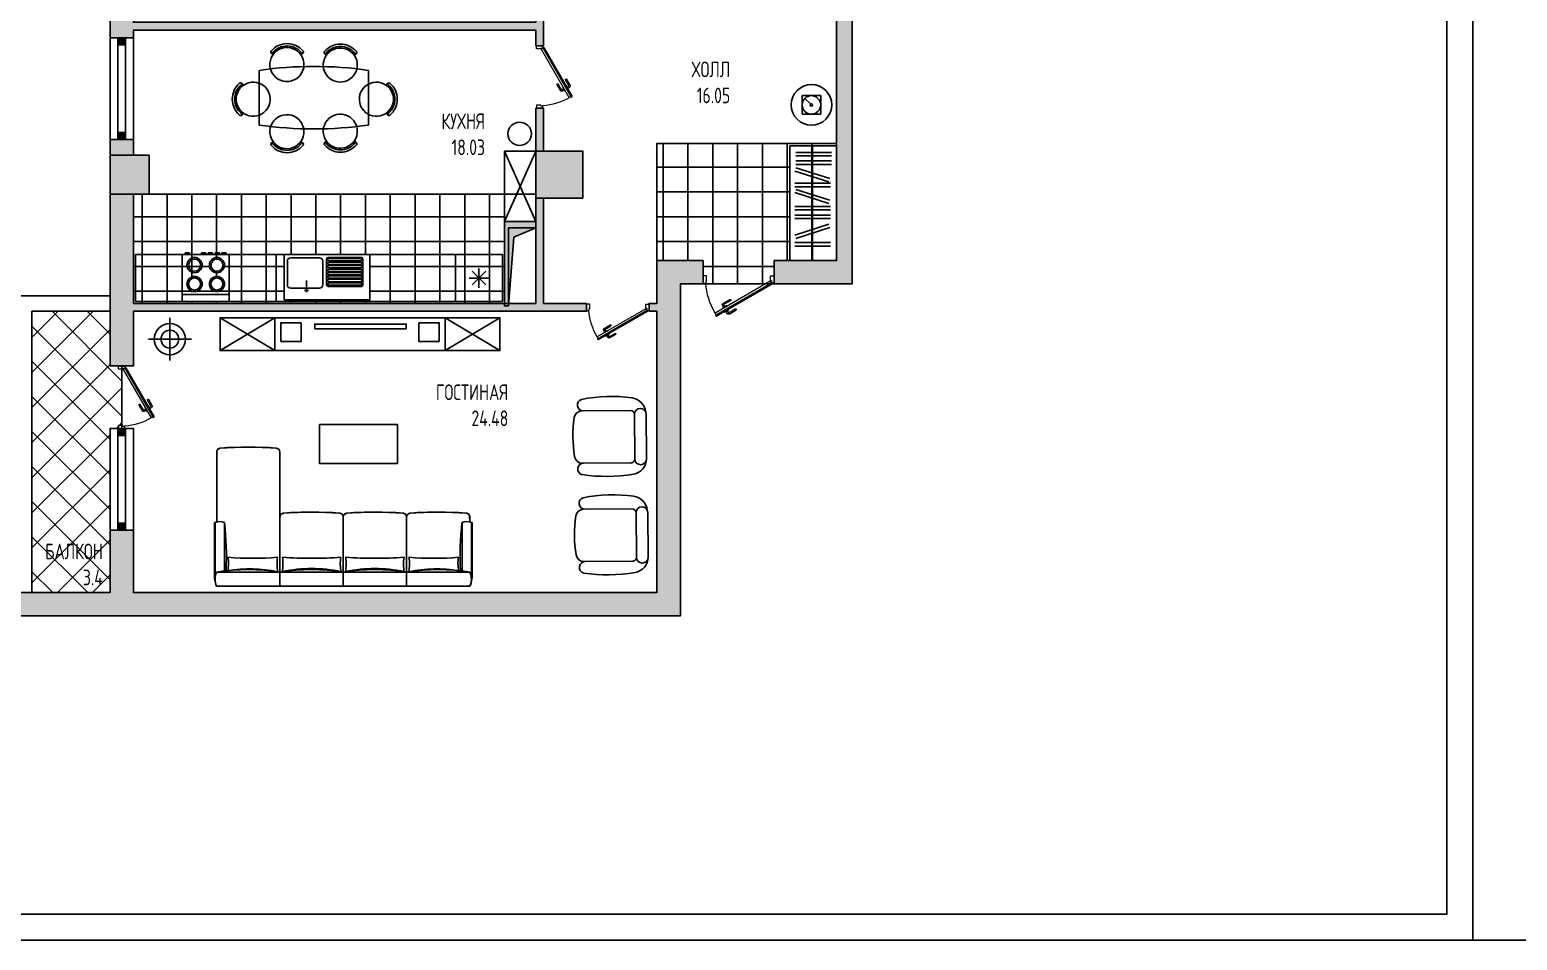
# Model space of a CAD drawing. Header units: millimetres. Extents: x -7516 to 14738, y -3327 to 3625.
# Drawn here: x 3322.4 to 3608, y 2436.8 to 2611.6 of the extents above; entities that cross this region are included whole.
import ezdxf

# ---------------------------------------------------------------- set-up
doc = ezdxf.new("R2010")
doc.units = ezdxf.units.MM
doc.header["$LTSCALE"] = 1.5
for name, color, linetype in [('КАНАЛЫ', 253, 'Continuous'), ('МЕБЕЛЬ ОСНОВ', 7, 'Continuous'), ('Основные тонкие', 7, 'Continuous')]:
    doc.layers.add(name, color=color, linetype=linetype)
doc.layers.add('новый план', color=6, linetype='Continuous', lineweight=30)
doc.styles.add('style1', font='txt.shx', dxfattribs={"width": 0.7, "height": 2.5})
pattern_1 = [(90, (-3347.329, -1834.3793), (-4.7625, 0), []), (180, (-3347.329, -1834.3793), (-3e-16, -4.7625), [])]

# ---------------------------------------------------------------- blocks, each defined once
blk = doc.blocks.new('пеп')
for p, q in [((4859.81, 2898.42), (4857.65, 2904.25)), ((4853.53, 2896.09), (4851.37, 2901.92)), ((4854.17, 2895.79), (4859.52, 2897.77)), ((4854.71, 2894.39), (4860.04, 2896.37))]:
    blk.add_line(p, q)
for centre, radius, start, end in [((4859.73, 2888.99), 16.21, 101.4558, 119.1825), ((4856.72, 2903.9), 1, 20.3191, 101.7956), ((4858.41, 2904.35), 0.75, 37.1446, 200.3191), ((4842.05, 2894.59), 19.8, 12.2115, 31.0493), ((4850.72, 2901.51), 0.75, 20.3191, 183.4937), ((4852.31, 2902.27), 1, 118.8427, 200.3191), ((4870.97, 2905.77), 21.43, 191.6131, 209.2808), ((4859.34, 2898.24), 0.5, 290.3191, 20.3191), ((4859.45, 2898.35), 2, 295.549, 12.5765), ((4854, 2896.26), 0.5, 200.3191, 290.3191), ((4859.78, 2897.07), 0.75, 290.3191, 110.3191), ((4854.02, 2896.27), 2, 209.2808, 290.3191), ((4854.43, 2895.09), 0.75, 110.3191, 290.3191)]:
    blk.add_arc(centre, radius, start, end)
blk = doc.blocks.new('СЖ09 R310')
for p, q in [((0, -424), (0, 424)), ((-424, 0), (424, 0))]:
    blk.add_line(p, q)
for radius in [309, 176]:
    blk.add_circle((0, 0), radius)
blk = doc.blocks.new('дверь800')
at = {"color": 7, "lineweight": 5}
for p, q in [((6137.271, 2944.105), (6137.271, 2943.605)), ((6137.471, 2944.055), (6137.271, 2944.055)), ((6137.271, 2944.055), (6137.271, 2943.654)), ((6137.271, 2943.654), (6137.42, 2943.654)), ((6137.379, 2943.594), (6137.413, 2943.654)), ((6137.379, 2943.594), (6140.532, 2941.774)), ((6137.413, 2943.654), (6140.566, 2941.833)), ((6137.42, 2943.781), (6137.42, 2943.654)), ((6137.421, 2943.781), (6137.471, 2943.781)), ((6137.421, 2943.649), (6137.487, 2943.763)), ((6137.471, 2943.781), (6137.471, 2944.055)), ((6137.487, 2943.763), (6140.597, 2941.968)), ((6141.071, 2943.781), (6141.071, 2944.055)), ((6141.071, 2944.055), (6141.271, 2944.055)), ((6141.121, 2943.781), (6141.071, 2943.781)), ((6141.122, 2943.781), (6141.122, 2943.654)), ((6141.271, 2943.654), (6141.122, 2943.654)), ((6141.271, 2944.105), (6141.271, 2943.605)), ((6141.271, 2944.055), (6141.271, 2943.654)), ((6140.111, 2942.447), (6139.731, 2942.666)), ((6140.155, 2942.513), (6139.77, 2942.735)), ((6139.805, 2941.906), (6139.42, 2942.128)), ((6139.84, 2941.977), (6139.459, 2942.196)), ((6139.802, 2942.168), (6139.814, 2942.188)), ((6140.055, 2942.021), (6139.802, 2942.168)), ((6139.911, 2942.101), (6139.84, 2941.977)), ((6139.98, 2942.061), (6139.906, 2941.933)), ((6139.915, 2942.363), (6139.928, 2942.387)), ((6139.928, 2942.387), (6140.182, 2942.24)), ((6140.039, 2942.323), (6140.111, 2942.447)), ((6140.067, 2942.042), (6140.055, 2942.021)), ((6140.108, 2942.283), (6140.182, 2942.411)), ((6140.108, 2942.283), (6140.142, 2942.342)), ((6140.182, 2942.24), (6140.168, 2942.216)), ((6140.531, 2941.853), (6140.597, 2941.968)), ((6140.566, 2941.833), (6140.532, 2941.774))]:
    blk.add_line(p, q, dxfattribs=at)
blk.add_circle((6137.442, 2943.729), 0.0212, dxfattribs=at)
blk.add_arc((6137.083, 2943.986), 4.053, 330.12865, 355.29627, dxfattribs=at)
for centre, major_axis, start_param, end_param in [((6139.75, 2942.7), (-0.0102, 0.0381), 5.497787, 8.63938), ((6139.44, 2942.162), (-0.0102, 0.0381), 5.497787, 8.63938), ((6139.842, 2941.97), (-0.0192, 0.0715), 2.356194, 3.926991), ((6140.118, 2942.448), (-0.0715, -0.0192), 2.356194, 3.926991)]:
    blk.add_ellipse(centre, major_axis=major_axis, ratio=1, start_param=start_param, end_param=end_param, dxfattribs=at)
blk = doc.blocks.new('ШГН67Е')
for p, q in [((4804.3, 2934.62), (4851.27, 2934.62)), ((4804.3, 2934.62), (4804.3, 2928.62)), ((4810.3, 2934.62), (4810.3, 2928.62)), ((4810.3, 2929.5), (4810.3, 2934.62)), ((4810.65, 2934.62), (4810.65, 2934.84)), ((4811.22, 2934.84), (4810.65, 2934.84)), ((4811.22, 2934.62), (4811.22, 2934.84)), ((4813.32, 2934.84), (4812.75, 2934.84)), ((4812.75, 2934.62), (4812.75, 2934.84)), ((4813.32, 2934.62), (4813.32, 2934.84)), ((4813.62, 2934.62), (4813.62, 2934.84)), ((4814.18, 2934.84), (4813.62, 2934.84)), ((4814.18, 2934.84), (4813.62, 2934.84)), ((4813.62, 2934.62), (4813.62, 2934.84)), ((4814.18, 2934.62), (4814.18, 2934.84)), ((4814.18, 2934.62), (4814.18, 2934.84)), ((4815.05, 2934.84), (4814.49, 2934.84)), ((4814.49, 2934.62), (4814.49, 2934.84)), ((4815.05, 2934.62), (4815.05, 2934.84)), ((4815.36, 2934.62), (4815.36, 2934.84)), ((4815.92, 2934.84), (4815.36, 2934.84)), ((4815.92, 2934.62), (4815.92, 2934.84)), ((4816.3, 2934.62), (4816.3, 2928.62)), ((4816.3, 2929.5), (4816.3, 2934.62)), ((4822.3, 2934.62), (4822.3, 2928.62)), ((4823.32, 2934.62), (4823.32, 2928.82)), ((4823.32, 2934.62), (4834.3, 2934.62)), ((4824.17, 2934.22), (4827.84, 2934.22)), ((4828.77, 2930.76), (4828.77, 2934.06)), ((4828.97, 2934.26), (4833.22, 2934.26)), ((4831.09, 2934.11), (4829.09, 2934.11)), ((4831.09, 2934.11), (4833.1, 2934.11)), ((4833.42, 2930.76), (4833.42, 2934.06)), ((4834.3, 2934.62), (4834.3, 2928.62)), ((4834.3, 2934.62), (4834.3, 2928.82)), ((4845.27, 2934.62), (4845.27, 2928.62)), ((4851.27, 2934.62), (4851.27, 2928.62)), ((4823.74, 2930.77), (4823.74, 2933.79)), ((4828.27, 2933.79), (4828.27, 2930.77)), ((4831.09, 2933.81), (4829.09, 2933.81)), ((4831.09, 2933.67), (4829.09, 2933.67)), ((4831.09, 2933.37), (4829.09, 2933.37)), ((4831.09, 2933.23), (4829.09, 2933.23)), ((4831.09, 2932.93), (4829.09, 2932.93)), ((4831.09, 2932.78), (4829.09, 2932.78)), ((4831.09, 2932.48), (4829.09, 2932.48)), ((4831.09, 2932.34), (4829.09, 2932.34)), ((4831.09, 2933.81), (4833.1, 2933.81)), ((4831.09, 2933.67), (4833.1, 2933.67)), ((4831.09, 2933.37), (4833.1, 2933.37)), ((4831.09, 2933.23), (4833.1, 2933.23)), ((4831.09, 2932.93), (4833.1, 2932.93)), ((4831.09, 2932.78), (4833.1, 2932.78)), ((4831.09, 2932.48), (4833.1, 2932.48)), ((4831.09, 2932.34), (4833.1, 2932.34)), ((4849.14, 2932.5), (4847.4, 2930.75)), ((4849.14, 2930.75), (4847.4, 2932.5)), ((4848.27, 2932.86), (4848.27, 2930.39)), ((4827.84, 2930.34), (4824.17, 2930.34)), ((4833.22, 2930.56), (4828.97, 2930.56)), ((4831.09, 2932.04), (4829.09, 2932.04)), ((4831.09, 2931.9), (4829.09, 2931.9)), ((4831.09, 2931.6), (4829.09, 2931.6)), ((4831.09, 2931.46), (4829.09, 2931.46)), ((4831.09, 2931.16), (4829.09, 2931.16)), ((4831.09, 2931.02), (4829.09, 2931.02)), ((4831.09, 2930.72), (4829.09, 2930.72)), ((4831.09, 2932.04), (4833.1, 2932.04)), ((4831.09, 2931.9), (4833.1, 2931.9)), ((4831.09, 2931.6), (4833.1, 2931.6)), ((4831.09, 2931.46), (4833.1, 2931.46)), ((4831.09, 2931.16), (4833.1, 2931.16)), ((4831.09, 2931.02), (4833.1, 2931.02)), ((4831.09, 2930.72), (4833.1, 2930.72)), ((4847.03, 2931.62), (4849.5, 2931.62)), ((4851.27, 2928.62), (4804.3, 2928.62)), ((4816.3, 2929.5), (4810.3, 2929.5)), ((4823.32, 2928.82), (4834.3, 2928.82))]:
    blk.add_line(p, q)
at = {"ltscale": 0.6}
for p, q in [((4826.2, 2929.8), (4826.2, 2931.32)), ((4825.94, 2930.01), (4826.45, 2930.01))]:
    blk.add_line(p, q, dxfattribs=at)
for centre, radius in [((4811.87, 2933.28), 0.974), ((4811.87, 2933.28), 0.774), ((4814.73, 2933.28), 0.974), ((4814.73, 2933.28), 0.774), ((4811.87, 2930.86), 0.974), ((4811.87, 2930.86), 0.774), ((4814.73, 2930.86), 0.974), ((4814.73, 2930.86), 0.774)]:
    blk.add_circle(centre, radius)
for centre, radius, start, end in [((4824.17, 2933.79), 0.432, 90, 180), ((4827.84, 2933.79), 0.432, 0, 90), ((4828.97, 2934.06), 0.2, 90, 180), ((4829.09, 2933.91), 0.2, 90, 165.5097), ((4833.1, 2933.91), 0.2, 14.4903, 90), ((4833.22, 2934.06), 0.2, 0, 90), ((4829.09, 2934.01), 0.2, 194.4903, 270), ((4829.09, 2933.47), 0.2, 90, 165.5097), ((4829.09, 2933.57), 0.2, 194.4903, 270), ((4829.09, 2933.03), 0.2, 90, 165.5097), ((4829.09, 2933.13), 0.2, 194.4903, 270), ((4829.09, 2932.58), 0.2, 90, 165.5097), ((4829.09, 2932.68), 0.2, 194.4903, 270), ((4829.09, 2932.14), 0.2, 90, 165.5097), ((4829.09, 2932.24), 0.2, 194.4903, 270), ((4833.1, 2934.01), 0.2, 270, 345.5097), ((4833.1, 2933.47), 0.2, 14.4903, 90), ((4833.1, 2933.57), 0.2, 270, 345.5097), ((4833.1, 2933.03), 0.2, 14.4903, 90), ((4833.1, 2933.13), 0.2, 270, 345.5097), ((4833.1, 2932.58), 0.2, 14.4903, 90), ((4833.1, 2932.68), 0.2, 270, 345.5097), ((4833.1, 2932.14), 0.2, 14.4903, 90), ((4833.1, 2932.24), 0.2, 270, 345.5097), ((4824.17, 2930.77), 0.432, 180, 270), ((4827.84, 2930.77), 0.432, 270, 0), ((4828.97, 2930.76), 0.2, 180, 270), ((4829.09, 2931.7), 0.2, 90, 165.5097), ((4829.09, 2931.8), 0.2, 194.4903, 270), ((4829.09, 2931.26), 0.2, 90, 165.5097), ((4829.09, 2931.36), 0.2, 194.4903, 270), ((4829.09, 2930.82), 0.2, 90, 165.5097), ((4829.09, 2930.92), 0.2, 194.4903, 270), ((4833.1, 2931.7), 0.2, 14.4903, 90), ((4833.1, 2931.8), 0.2, 270, 345.5097), ((4833.1, 2931.26), 0.2, 14.4903, 90), ((4833.1, 2931.36), 0.2, 270, 345.5097), ((4833.1, 2930.82), 0.2, 14.4903, 90), ((4833.1, 2930.92), 0.2, 270, 345.5097), ((4833.22, 2930.76), 0.2, 270, 0)]:
    blk.add_arc(centre, radius, start, end)
blk = doc.blocks.new('СЖ10 R260')
blk.add_line((-83, 83), (-11, 11))
blk.add_lwpolyline([(-118, -118), (118, -118), (118, 118), (-118, 118)], close=True)
for radius in [260, 118, 15]:
    blk.add_circle((0, 0), radius)
blk = doc.blocks.new('ек')
for p, q in [((4931.49, 3632.32), (4931.76, 3632.12)), ((4931.79, 3632.47), (4931.95, 3632.35)), ((4935.28, 3632.47), (4935.08, 3632.33)), ((4935.62, 3632.35), (4935.31, 3632.12)), ((4938.31, 3632.38), (4938.59, 3632.18)), ((4938.61, 3632.53), (4938.78, 3632.41)), ((4942.1, 3632.53), (4941.91, 3632.39)), ((4942.45, 3632.41), (4942.13, 3632.18)), ((4927.31, 3628.47), (4927.45, 3628.28)), ((4927.43, 3628.82), (4927.66, 3628.5)), ((4946.2, 3628.82), (4945.97, 3628.5)), ((4946.32, 3628.47), (4946.18, 3628.28)), ((4927.31, 3624.98), (4927.42, 3625.14)), ((4946.32, 3624.98), (4946.2, 3625.14)), ((4927.45, 3624.68), (4927.66, 3624.95)), ((4946.17, 3624.68), (4945.97, 3624.95)), ((4931.49, 3620.89), (4931.76, 3621.09)), ((4931.79, 3620.74), (4931.95, 3620.86)), ((4935.28, 3620.74), (4935.08, 3620.88)), ((4935.62, 3620.86), (4935.31, 3621.09)), ((4938.31, 3620.83), (4938.59, 3621.03)), ((4938.61, 3620.68), (4938.78, 3620.8)), ((4942.1, 3620.68), (4941.91, 3620.82)), ((4942.45, 3620.81), (4942.13, 3621.03))]:
    blk.add_line(p, q)
for points in [[(4935.01, 3629.22, 2.852439), (4932.29, 3629.06, 0.350569), (4935.01, 3629.22)], [(4941.84, 3629.28, 2.852439), (4939.12, 3629.12, 0.350569), (4941.84, 3629.28)], [(4930.55, 3628.2, 2.852439), (4930.71, 3625.48, 0.350569), (4930.55, 3628.2)], [(4943.07, 3628.2, -2.852439), (4942.91, 3625.48, -0.350569), (4943.07, 3628.2)], [(4935.01, 3623.99, -2.852439), (4932.29, 3624.15, -0.350569), (4935.01, 3623.99)], [(4941.84, 3623.93, -2.852439), (4939.12, 3624.09, -0.350569), (4941.84, 3623.93)]]:
    blk.add_lwpolyline(points, format="xyb")
for points in [[(4929.94, 3630.05), (4929.94, 3623.05)], [(4943.94, 3630.05), (4943.94, 3623.05)]]:
    blk.add_lwpolyline(points)
for centre, radius, start, end in [((4933.53, 3630.85), 2.68, 40.2729, 139.7271), ((4933.53, 3630.85), 2.38, 40.0936, 139.9064), ((4940.36, 3630.91), 2.68, 40.2729, 139.7271), ((4940.36, 3630.91), 2.38, 40.0936, 139.9064), ((4931.64, 3632.45), 0.2, 139.7271, 219.8242), ((4931.56, 3632.51), 0.2, 248.872, 319.9064), ((4935.51, 3632.51), 0.2, 220.0936, 305.6519), ((4935.22, 3632.39), 0.409, 354.1192, 27.9442), ((4938.47, 3632.51), 0.2, 139.7271, 219.8242), ((4938.38, 3632.57), 0.2, 248.872, 319.9064), ((4942.33, 3632.57), 0.2, 220.0936, 305.6519), ((4942.04, 3632.45), 0.409, 354.1192, 27.9442), ((4936.94, 3581.3), 49.25, 81.8288, 98.1712), ((4928.93, 3626.73), 2.68, 130.2729, 229.7271), ((4928.93, 3626.73), 2.38, 130.0936, 229.9064), ((4927.39, 3628.41), 0.409, 84.1192, 117.9442), ((4927.26, 3628.7), 0.2, 310.0936, 35.6519), ((4946.36, 3628.7), 0.2, 144.3481, 229.9064), ((4946.24, 3628.41), 0.409, 62.0558, 95.8808), ((4944.7, 3626.73), 2.38, 310.0936, 49.9064), ((4944.7, 3626.73), 2.68, 310.2729, 49.7271), ((4927.32, 3624.83), 0.2, 229.7271, 309.8242), ((4927.26, 3624.75), 0.2, 338.872, 49.9064), ((4946.36, 3624.75), 0.2, 130.0936, 201.128), ((4946.3, 3624.83), 0.2, 230.1758, 310.2729), ((4936.94, 3671.8), 49.25, 261.8288, 278.1712), ((4931.64, 3620.76), 0.2, 140.1758, 220.2729), ((4931.56, 3620.7), 0.2, 40.0936, 111.128), ((4933.53, 3622.37), 2.68, 220.2729, 319.7271), ((4933.53, 3622.37), 2.38, 220.0936, 319.9064), ((4935.51, 3620.7), 0.2, 54.3481, 139.9064), ((4935.22, 3620.82), 0.409, 332.0558, 5.8808), ((4938.47, 3620.7), 0.2, 140.1758, 220.2729), ((4938.38, 3620.64), 0.2, 40.0936, 111.128), ((4940.36, 3622.31), 2.68, 220.2729, 319.7271), ((4940.36, 3622.31), 2.38, 220.0936, 319.9064), ((4942.33, 3620.64), 0.2, 54.3481, 139.9064), ((4942.04, 3620.76), 0.409, 332.0558, 5.8808)]:
    blk.add_arc(centre, radius, start, end)
blk = doc.blocks.new('ш')
for p, q in [((4924.71, 3693.36), (4924.86, 3694.03)), ((4924.86, 3694.03), (4924.95, 3694.27)), ((4924.95, 3694.27), (4933.07, 3694.27)), ((4924.95, 3694.27), (4933.07, 3694.27)), ((4933.07, 3694.27), (4933.07, 3686.03)), ((4933.07, 3686.03), (4933.07, 3694.27)), ((4941.17, 3694.27), (4933.07, 3694.27)), ((4941.17, 3694.27), (4933.07, 3694.27)), ((4933.07, 3694.27), (4933.07, 3686.03)), ((4933.07, 3686.03), (4933.07, 3694.27)), ((4949.27, 3694.27), (4941.17, 3694.27)), ((4949.27, 3694.27), (4941.17, 3694.27)), ((4941.17, 3685.41), (4941.17, 3694.27)), ((4957.39, 3694.27), (4949.27, 3694.27)), ((4957.39, 3694.27), (4949.27, 3694.27)), ((4949.27, 3694.27), (4949.27, 3686.03)), ((4949.27, 3685.41), (4949.27, 3694.27)), ((4949.27, 3685.39), (4949.27, 3694.27)), ((4949.27, 3686.03), (4949.27, 3694.27)), ((4957.48, 3694.03), (4957.39, 3694.27)), ((4957.63, 3693.36), (4957.48, 3694.03)), ((4924.67, 3686.1), (4924.69, 3693.06)), ((4924.69, 3693.06), (4924.71, 3693.36)), ((4924.77, 3686.1), (4924.77, 3693.44)), ((4924.77, 3693.3), (4924.77, 3686.1)), ((4924.95, 3692.47), (4933.07, 3692.47)), ((4925.97, 3692.33), (4925.97, 3686.1)), ((4941.17, 3692.47), (4933.07, 3692.47)), ((4949.27, 3692.47), (4941.17, 3692.47)), ((4957.39, 3692.47), (4949.27, 3692.47)), ((4956.37, 3692.33), (4956.37, 3686.1)), ((4957.57, 3686.1), (4957.57, 3693.44)), ((4957.57, 3693.3), (4957.57, 3686.1)), ((4957.65, 3693.06), (4957.63, 3693.36)), ((4957.67, 3686.1), (4957.65, 3693.06)), ((4924.77, 3686.1), (4924.67, 3686.1)), ((4924.77, 3686.1), (4924.67, 3686.1)), ((4924.97, 3686.03), (4924.77, 3686.1)), ((4957.37, 3686.03), (4957.57, 3686.1)), ((4957.57, 3686.1), (4957.67, 3686.1)), ((4957.57, 3686.1), (4957.67, 3686.1)), ((4924.97, 3677.71), (4924.97, 3686.03)), ((4933.07, 3686.03), (4933.07, 3685.41)), ((4933.07, 3685.41), (4933.07, 3686.03)), ((4933.07, 3686.03), (4933.07, 3685.41)), ((4933.07, 3677.09), (4933.07, 3686.03)), ((4933.07, 3685.41), (4933.11, 3685.22)), ((4933.11, 3685.22), (4933.22, 3685.05)), ((4933.22, 3685.05), (4933.54, 3684.91)), ((4933.54, 3684.91), (4935.76, 3684.8)), ((4935.76, 3684.8), (4938.06, 3684.79)), ((4938.06, 3684.79), (4940.67, 3684.91)), ((4940.67, 3684.91), (4940.86, 3684.95)), ((4941.21, 3685.22), (4941.32, 3685.05)), ((4941.32, 3685.05), (4941.64, 3684.91)), ((4941.64, 3684.91), (4943.86, 3684.8)), ((4943.86, 3684.8), (4946.16, 3684.79)), ((4946.16, 3684.79), (4948.77, 3684.91)), ((4948.77, 3684.91), (4948.96, 3684.95)), ((4948.96, 3684.95), (4949.18, 3685.12)), ((4949.18, 3685.12), (4949.23, 3685.22)), ((4949.27, 3686.03), (4949.27, 3685.41)), ((4949.27, 3685.41), (4949.27, 3686.03)), ((4949.27, 3685.41), (4949.31, 3685.22)), ((4949.31, 3685.22), (4949.42, 3685.05)), ((4949.42, 3685.05), (4949.74, 3684.91)), ((4949.74, 3684.91), (4951.96, 3684.8)), ((4951.96, 3684.8), (4954.26, 3684.79)), ((4954.26, 3684.79), (4956.87, 3684.91)), ((4956.87, 3684.91), (4957.06, 3684.95)), ((4957.06, 3684.95), (4957.28, 3685.12)), ((4957.28, 3685.12), (4957.33, 3685.22)), ((4957.33, 3685.22), (4957.37, 3686.03)), ((4957.37, 3685.41), (4957.37, 3686.03)), ((4925.01, 3676.89), (4924.97, 3677.71)), ((4925.06, 3676.8), (4925.01, 3676.89)), ((4925.28, 3676.62), (4925.06, 3676.8)), ((4925.47, 3676.59), (4925.28, 3676.62)), ((4928.07, 3676.47), (4925.47, 3676.59)), ((4932.6, 3676.59), (4930.38, 3676.48)), ((4932.92, 3676.73), (4932.6, 3676.59))]:
    blk.add_line(p, q)
for centre, radius, start, end in [((4927.1, 3693.37), 2.33, 157.2054, 202.7184), ((4955.24, 3693.37), 2.33, 337.285, 22.7956), ((4929.02, 3718), 25.86, 260.9427, 279.0132), ((4886.5, 3690.45), 39.71, 353.7064, 2.6748), ((4929.24, 3708.67), 16.63, 260.0649, 282.2779), ((4922.7, 3691.36), 3.79, 347.7289, 14.0422), ((4938.36, 3691.39), 5.67, 169.5902, 188.4273), ((4937.12, 3718), 25.86, 260.9873, 279.0132), ((4937.12, 3709.26), 17.26, 257.4146, 282.5853), ((4927.78, 3691.39), 5.67, 351.5745, 10.4099), ((4946.46, 3691.39), 5.67, 169.59, 188.4264), ((4945.22, 3718), 25.86, 260.9873, 279.0132), ((4945.22, 3709.26), 17.26, 257.4146, 282.5853), ((4935.88, 3691.39), 5.67, 351.5745, 10.4099), ((4954.56, 3691.39), 5.67, 169.59, 188.4264), ((4953.32, 3718), 25.86, 260.9876, 279.0581), ((4953.1, 3708.67), 16.63, 257.7231, 279.9357), ((4943.98, 3691.39), 5.67, 351.5747, 10.4107), ((4959.64, 3691.36), 3.79, 165.9573, 192.2721), ((4995.84, 3690.45), 39.71, 177.326, 186.2944), ((4929.58, 3655.68), 35.02, 84.7965, 95.2047), ((4937.12, 3639.64), 51.06, 85.8129, 94.1883), ((4945.22, 3639.64), 51.06, 85.8129, 94.1883), ((4952.76, 3655.68), 35.02, 84.7963, 95.2047), ((4925.37, 3687.5), 1.52, 246.7811, 293.2232), ((4956.97, 3687.5), 1.52, 246.7811, 293.2198), ((4933.57, 3685.41), 0.5, 180.0005, 270.0119), ((4937.12, 3733.46), 48.68, 265.8174, 274.1837), ((4940.67, 3685.41), 0.5, 270.0005, 0.0119), ((4941.67, 3685.41), 0.5, 180.0005, 270.0119), ((4945.22, 3733.46), 48.68, 265.8174, 274.1837), ((4948.77, 3685.41), 0.5, 270.0005, 0.0119), ((4949.77, 3685.41), 0.5, 180.0005, 269.989), ((4953.32, 3733.46), 48.68, 265.8175, 274.1837), ((4956.87, 3685.41), 0.5, 270.0005, 0.0119), ((4925.47, 3677.09), 0.5, 180.0005, 270.0119), ((4929.02, 3725.14), 48.68, 265.8173, 274.1837), ((4932.57, 3677.09), 0.5, 270.0005, 0.0005)]:
    blk.add_arc(centre, radius, start, end)

msp = doc.modelspace()

# ---------------------------------------------------------------- hatches: boundary and pattern name
at = {"true_color": 0x939598}
h = msp.add_hatch(color=252, dxfattribs=at)
h.dxf.hatch_style = 1
h.paths.add_polyline_path([(3345.31, 2670.04), (3337.81, 2670.04), (3337.81, 2662.54), (3345.31, 2662.54)])
h.paths.add_polyline_path([(3420.31, 2670.04), (3345.31, 2670.04), (3345.31, 2665.54), (3419.56, 2665.54), (3419.56, 2649.04), (3421.06, 2649.04), (3421.06, 2662.54), (3420.31, 2662.54)])
h.paths.add_polyline_path([(3427.81, 2670.04), (3420.31, 2670.04), (3420.31, 2662.54), (3427.81, 2662.54)], flags=17)
h.paths.add_polyline_path([(3480.31, 2670.04), (3427.81, 2670.04), (3427.81, 2665.54), (3440.56, 2665.54), (3440.56, 2634.04), (3421.06, 2634.04), (3421.06, 2637.04), (3419.56, 2637.04), (3419.56, 2628.04), (3421.06, 2628.04), (3421.06, 2632.54), (3458.56, 2632.54), (3458.56, 2634.04), (3442.07, 2634.04), (3442.06, 2665.54), (3477.31, 2665.54), (3477.31, 2634.04), (3470.56, 2634.04), (3470.56, 2632.54), (3477.31, 2632.54), (3477.31, 2567.29), (3465.31, 2567.29), (3465.31, 2562.79), (3480.31, 2562.79)])
h.paths.add_polyline_path([(3447.31, 2562.79), (3451.66, 2562.79), (3451.66, 2567.29), (3442.81, 2567.29), (3442.81, 2559.04), (3441.31, 2559.04), (3441.31, 2557.54), (3442.81, 2557.54), (3442.81, 2503.54), (3342.31, 2503.54), (3342.31, 2515.54), (3337.81, 2515.54), (3337.81, 2503.54), (3319.81, 2503.54), (3319.81, 2499.04), (3447.31, 2499.04)])
h.paths.add_polyline_path([(3342.31, 2557.54), (3429.31, 2557.54), (3429.31, 2559.04), (3421.06, 2559.04), (3421.06, 2579.29), (3419.56, 2579.29), (3419.56, 2559.04), (3342.31, 2559.04), (3342.31, 2580.04), (3337.81, 2580.04), (3337.81, 2547.04), (3342.31, 2547.04)])
h.paths.add_polyline_path([(3345.31, 2587.54), (3337.81, 2587.54), (3337.81, 2580.04), (3345.31, 2580.04)])
h.paths.add_polyline_path([(3342.31, 2628.04), (3337.81, 2628.04), (3337.81, 2610.04), (3342.31, 2610.04), (3342.31, 2611.54), (3419.56, 2611.54), (3419.56, 2608.54), (3421.06, 2608.54), (3421.06, 2616.04), (3419.56, 2616.04), (3419.56, 2613.04), (3342.31, 2613.04)])
h.paths.add_polyline_path([(3342.31, 2662.54), (3337.81, 2662.54), (3337.81, 2647.54), (3342.31, 2647.54)])
h.paths.add_polyline_path([(3421.06, 2596.54), (3419.56, 2596.54), (3419.56, 2588.29), (3421.06, 2588.29)])
h.paths.add_polyline_path([(3428.56, 2588.29), (3419.57, 2588.29), (3419.56, 2588.26), (3419.56, 2580.04), (3419.56, 2580.04), (3419.56, 2579.29), (3428.56, 2579.29)])
h = msp.add_hatch(dxfattribs=at)
h.set_pattern_fill('ANSI37', color=252, scale=1.5, angle=45)
h.set_pattern_definition(pattern_1)
h.paths.add_polyline_path([(3468.31, 2589.33), (3477.31, 2589.33), (3477.31, 2589.79), (3442.81, 2589.79), (3442.81, 2567.29), (3451.66, 2567.29), (3451.66, 2562.79), (3465.31, 2562.79), (3465.31, 2567.29), (3468.31, 2567.29)])
at = {"layer": 'КАНАЛЫ', "ltscale": 1.5, "true_color": 0x939598}
h = msp.add_hatch(color=252, dxfattribs=at)
h.dxf.hatch_style = 1
h.paths.add_polyline_path([(3419.56, 2574.79), (3413.56, 2574.79), (3413.56, 2559.04), (3414.31, 2559.04), (3414.31, 2573.56), (3419.56, 2573.56)])
at = {"layer": 'КАНАЛЫ', "ltscale": 1.5, "true_color": 0x000000}
h = msp.add_hatch(color=18, dxfattribs=at)
h.dxf.hatch_style = 1
h.paths.add_polyline_path([(3419.56, 2573.56), (3414.31, 2573.56), (3414.31, 2558.56), (3415.34, 2571.79)])
at = {"layer": 'МЕБЕЛЬ ОСНОВ', "ltscale": 1.5, "true_color": 0x636466}
h = msp.add_hatch(color=251, dxfattribs=at)
h.dxf.hatch_style = 1
h.paths.add_polyline_path([(3340.81, 2610.04), (3339.31, 2610.04), (3339.31, 2608.54), (3340.81, 2608.54)])
at = {"layer": 'МЕБЕЛЬ ОСНОВ', "ltscale": 1.5, "true_color": 0x939598}
h = msp.add_hatch(color=252, dxfattribs=at)
h.dxf.hatch_style = 1
h.paths.add_polyline_path([(3337.81, 2590.54), (3337.81, 2587.54), (3342.31, 2587.54), (3342.31, 2590.54)])
at = {"layer": 'МЕБЕЛЬ ОСНОВ', "ltscale": 1.5, "true_color": 0x636466}
h = msp.add_hatch(color=251, dxfattribs=at)
h.dxf.hatch_style = 1
h.paths.add_polyline_path([(3340.81, 2592.04), (3339.31, 2592.04), (3339.31, 2590.54), (3340.81, 2590.54)])
at = {"layer": 'МЕБЕЛЬ ОСНОВ', "ltscale": 1.5, "true_color": 0x939598}
h = msp.add_hatch(dxfattribs=at)
h.set_pattern_fill('ANSI37', color=252, scale=1.5, angle=45)
h.set_pattern_definition(pattern_1)
h.paths.add_polyline_path([(3342.31, 2580.04), (3342.31, 2559.04), (3413.56, 2559.04), (3413.56, 2574.79), (3413.56, 2580.04)])
h.paths.add_polyline_path([(3357.97, 2568.76), (3357.97, 2568.43), (3358.82, 2568.43), (3358.82, 2568.76)], flags=16)
h.paths.add_polyline_path([(3355.2, 2562.79, -1), (3352.88, 2562.79, -1)], flags=0)
h.paths.add_polyline_path([(3359.49, 2562.79, -1), (3357.17, 2562.79, -1)], flags=0)
h.paths.add_polyline_path([(3360.68, 2560.75), (3360.68, 2559.43), (3371.22, 2559.43), (3371.22, 2568.43), (3387.68, 2568.43), (3387.68, 2559.43), (3351.68, 2559.43), (3351.68, 2560.75), (3354.04, 2561.32, -0.414214), (3352.58, 2562.79, -1), (3355.5, 2562.79, -0.414214), (3354.04, 2561.32), (3358.2, 2561.33, -0.389083), (3356.87, 2562.79, -1), (3359.79, 2562.79, -0.414214), (3358.33, 2561.32)], flags=16)
h.paths.add_polyline_path([(3357.17, 2566.42, -1), (3359.49, 2566.42, -1)], flags=16)
h = msp.add_hatch(dxfattribs=at)
h.set_pattern_fill('ANSI37', color=252, scale=1.5)
h.set_pattern_definition([(45, (-3347.329, -1834.3793), (-3.367596, 3.367596), []), (135, (-3347.329, -1834.3793), (-3.367596, -3.367596), [])])
h.paths.add_polyline_path([(3337.81, 2557.54), (3322.81, 2557.54), (3322.81, 2503.54), (3337.81, 2503.54), (3337.81, 2535.04), (3339.45, 2535.04), (3339.45, 2535.64), (3340.06, 2535.64), (3340.06, 2546.44), (3339.45, 2546.44), (3339.45, 2547.04), (3339.31, 2547.04), (3337.81, 2547.04)])
at = {"layer": 'МЕБЕЛЬ ОСНОВ', "ltscale": 1.5, "true_color": 0x636466}
h = msp.add_hatch(color=251, dxfattribs=at)
h.dxf.hatch_style = 1
h.paths.add_polyline_path([(3340.81, 2535.04), (3339.31, 2535.04), (3339.31, 2533.54), (3340.81, 2533.54)])
h = msp.add_hatch(color=251, dxfattribs=at)
h.dxf.hatch_style = 1
h.paths.add_polyline_path([(3340.81, 2517.04), (3339.31, 2517.04), (3339.31, 2515.54), (3340.81, 2515.54)])

# ---------------------------------------------------------------- linework, layer by layer
for p, q in [((3468.31, 2567.29), (3468.31, 2589.33)), ((3468.31, 2589.33), (3477.31, 2589.33)), ((3469.5, 2588.05), (3476.35, 2588.05)), ((3472.52, 2589.33), (3472.52, 2567.29)), ((3472.71, 2567.29), (3472.71, 2589.33)), ((3477.31, 2567.29), (3477.31, 2589.33)), ((3469.46, 2585.09), (3475.99, 2583.01)), ((3469.5, 2587.38), (3476.35, 2587.38)), ((3469.5, 2586.41), (3476.35, 2586.41)), ((3469.5, 2585.75), (3476.35, 2585.75)), ((3469.26, 2584.46), (3475.79, 2582.38)), ((3469.3, 2582.12), (3476.15, 2582.12)), ((3469.26, 2580.32), (3475.79, 2578.24)), ((3469.3, 2581.45), (3476.15, 2581.45)), ((3469.46, 2580.95), (3475.99, 2578.87)), ((3469.3, 2577.67), (3476.15, 2577.67)), ((3469.3, 2577), (3476.15, 2577)), ((3469.26, 2572.15), (3475.79, 2574.24)), ((3469.3, 2576.03), (3476.15, 2576.03)), ((3469.3, 2575.37), (3476.15, 2575.37)), ((3469.46, 2571.52), (3475.99, 2573.6)), ((3469.3, 2570.72), (3476.15, 2570.72)), ((3472.52, 2570.72), (3472.52, 2569.31)), ((3472.71, 2570.72), (3472.52, 2570.72)), ((3472.71, 2569.31), (3472.71, 2570.72)), ((3469.3, 2570.05), (3476.15, 2570.05)), ((3468.31, 2567.29), (3477.31, 2567.29))]:
    msp.add_line(p, q)
at = {"color": 18, "true_color": 0x000000}
for points in [[(3178.98, 2436.78), (3599.48, 2436.78), (3599.48, 2733.78), (3178.98, 2733.78)], [(3599.48, 2436.78), (4019.98, 2436.78), (4019.98, 2733.78), (3599.48, 2733.78)]]:
    msp.add_lwpolyline(points, close=True, dxfattribs=at)
at = {"color": 252, "true_color": 0x939598}
for points in [[(3447.31, 2562.79), (3447.31, 2499.04), (3319.81, 2499.04), (3319.81, 2560.54), (3337.81, 2560.54), (3337.81, 2670.04), (3480.31, 2670.04), (3480.31, 2562.79), (3447.31, 2562.79)], [(3465.31, 2567.29), (3465.31, 2562.79), (3480.31, 2562.79), (3480.31, 2670.04)], [(3477.31, 2632.54), (3477.31, 2567.29), (3465.31, 2567.29)], [(3342.31, 2610.04), (3342.31, 2611.54), (3419.56, 2611.54), (3419.56, 2608.54), (3421.06, 2608.54), (3421.06, 2616.04), (3419.56, 2616.04), (3419.56, 2613.04), (3342.31, 2613.04), (3342.31, 2628.04), (3337.81, 2628.04), (3337.81, 2610.04), (3342.31, 2610.04)], [(3429.31, 2559.04), (3429.31, 2557.54), (3342.31, 2557.54), (3342.31, 2547.04), (3337.81, 2547.04), (3337.81, 2590.54), (3342.31, 2590.54), (3342.31, 2587.54), (3345.31, 2587.54), (3345.31, 2580.04), (3342.31, 2580.04), (3342.31, 2559.04), (3419.56, 2559.04), (3419.56, 2596.54), (3421.06, 2596.54), (3421.06, 2588.29), (3428.56, 2588.29), (3428.56, 2579.29), (3421.06, 2579.29), (3421.06, 2559.04), (3429.31, 2559.04)], [(3451.66, 2562.79), (3451.66, 2567.29), (3442.81, 2567.29), (3442.81, 2559.04), (3441.31, 2559.04), (3441.31, 2557.54), (3442.81, 2557.54), (3442.81, 2503.54), (3342.31, 2503.54), (3342.31, 2515.54), (3337.81, 2515.54), (3337.81, 2503.54), (3319.81, 2503.54), (3319.81, 2499.04), (3447.31, 2499.04), (3447.31, 2562.79), (3451.66, 2562.79)], [(3337.81, 2560.54), (3319.81, 2560.54), (3319.81, 2503.54), (3322.81, 2503.54), (3322.81, 2557.54), (3337.81, 2557.54)], [(3340.06, 2535.04), (3340.06, 2547.04), (3337.81, 2547.04), (3337.81, 2557.54), (3322.81, 2557.54), (3322.81, 2503.54), (3337.81, 2503.54), (3337.81, 2535.04), (3340.06, 2535.04)]]:
    msp.add_lwpolyline(points, dxfattribs=at)
for points in [[(3342.31, 2610.04), (3337.81, 2610.04), (3337.81, 2590.54), (3342.31, 2590.54)], [(3340.81, 2610.04), (3339.31, 2610.04), (3339.31, 2590.54), (3340.81, 2590.54)], [(3345.31, 2587.54), (3337.81, 2587.54), (3337.81, 2580.04), (3345.31, 2580.04)], [(3428.56, 2588.29), (3419.56, 2588.29), (3419.56, 2579.29), (3428.56, 2579.29)], [(3442.81, 2567.29), (3442.81, 2589.79), (3477.31, 2589.79), (3477.31, 2567.29), (3465.31, 2567.29), (3465.31, 2562.79), (3451.66, 2562.79), (3451.66, 2567.29), (3442.81, 2567.29)], [(3419.56, 2580.04), (3419.56, 2580.04), (3342.31, 2580.04), (3342.31, 2580.04), (3342.31, 2580.04), (3342.31, 2580.04), (3342.31, 2580.04), (3342.31, 2559.04), (3419.56, 2559.04), (3419.56, 2580.04), (3419.56, 2580.04)], [(3419.56, 2574.79), (3413.56, 2574.79), (3413.56, 2559.04), (3419.56, 2559.04)], [(3342.31, 2535.04), (3337.81, 2535.04), (3337.81, 2515.54), (3342.31, 2515.54)], [(3340.81, 2535.04), (3339.31, 2535.04), (3339.31, 2515.54), (3340.81, 2515.54)]]:
    msp.add_lwpolyline(points, close=True, dxfattribs=at)
at = {"ltscale": 10}
for points in [[(3374.52, 2555.35), (3374.52, 2551.75), (3370.62, 2551.75), (3370.62, 2555.35)], [(3397.1, 2555.35), (3397.1, 2551.75), (3401, 2551.75), (3401, 2555.35)]]:
    msp.add_lwpolyline(points, close=True, dxfattribs=at)
at = {"layer": 'КАНАЛЫ', "ltscale": 1.5}
msp.add_lwpolyline([(3419.56, 2574.79), (3413.56, 2574.79), (3413.56, 2558.56), (3414.31, 2558.56), (3414.31, 2573.56), (3419.56, 2573.56), (3419.56, 2574.31)], dxfattribs=at)
at = {"layer": 'КАНАЛЫ', "color": 18, "ltscale": 1.5, "true_color": 0x000000}
msp.add_lwpolyline([(3419.56, 2573.56), (3414.31, 2573.56), (3414.31, 2558.56), (3415.34, 2571.79), (3419.56, 2573.56)], dxfattribs=at)
at = {"layer": 'МЕБЕЛЬ ОСНОВ', "ltscale": 1.5}
for points in [[(3419.56, 2588.26), (3413.56, 2574.79)], [(3419.56, 2574.79), (3413.56, 2574.79), (3413.56, 2588.26), (3419.56, 2588.26), (3419.56, 2574.79)], [(3419.56, 2574.79), (3413.56, 2588.26)], [(3412.67, 2556.29), (3402.17, 2549.99), (3369.45, 2549.99), (3358.95, 2556.29)], [(3412.67, 2549.99), (3402.17, 2556.29), (3369.45, 2556.29), (3358.95, 2549.99)], [(3369.45, 2554.63), (3369.45, 2556.29), (3358.95, 2556.29), (3358.95, 2549.99), (3369.45, 2549.99), (3369.45, 2554.63)], [(3402.17, 2554.63), (3402.17, 2556.29), (3412.67, 2556.29), (3412.67, 2549.99), (3402.17, 2549.99), (3402.17, 2554.63)], [(3394.67, 2554.18), (3377.11, 2554.18), (3377.11, 2555.08), (3394.67, 2555.08), (3394.67, 2554.18), (3377.11, 2554.18)]]:
    msp.add_lwpolyline(points, dxfattribs=at)
at = {"layer": 'МЕБЕЛЬ ОСНОВ'}
msp.add_lwpolyline([(3378, 2535.82), (3393, 2535.82), (3393, 2528.32), (3378, 2528.32)], close=True, dxfattribs=at)
msp.add_circle((3416.45, 2591.62), 2.25, dxfattribs=at)
at = {"layer": 'Основные тонкие'}
msp.add_lwpolyline([(3198.98, 2441.78), (3594.48, 2441.78), (3594.48, 2728.78), (3198.98, 2728.78)], close=True, dxfattribs=at)

# ---------------------------------------------------------------- block references
at = {"layer": 'МЕБЕЛЬ ОСНОВ', "yscale": 1.5, "zscale": 1.5}
for name, p, xscale, rotation in [('ек', (10782.34, 8038.38), 1.5, 179.9999999999858), ('пеп', (5048.16, -5795.07), 1.5, 70.12525509432487), ('ш', (-4029.17, 8046.16), -1.5, 180), ('пеп', (5048.47, -5813.96), 1.5, 70.12525509432487)]:
    msp.add_blockref(name, p, dxfattribs=dict(at, xscale=xscale, rotation=rotation))
at = {"layer": 'МЕБЕЛЬ ОСНОВ'}
for name, p, xscale, yscale, zscale in [('СЖ10 R260', (3472.48, 2597.18), 0.015, 0.015, 0.015), ('ШГН67Е', (-3863.76, -1833.51), 1.5, 1.5, 1.5), ('СЖ09 R310', (3349.3, 2552.19), 0.009721707660761565, 0.009721707660761565, 0.009721707660761565)]:
    msp.add_blockref(name, p, dxfattribs=dict(at, xscale=xscale, yscale=yscale, zscale=zscale))
at = {"layer": 'новый план', "color": 1, "lineweight": -3, "xscale": -3, "yscale": 3, "zscale": 3, "rotation": 90}
for p in [(12251.87, 21020.35), (12171.62, 20958.85)]:
    msp.add_blockref('дверь800', p, dxfattribs=at)
at = {"layer": 'новый план', "color": 1, "lineweight": -3}
for p, xscale, yscale, zscale in [((24408.75, -7482.26), -3.412500000025576, 3.412500000025576, 3.412500000025576), ((21853.12, -6273.28), -3, 3, 3)]:
    msp.add_blockref('дверь800', p, dxfattribs=dict(at, xscale=xscale, yscale=yscale, zscale=zscale))

# ---------------------------------------------------------------- texts
at = {"layer": 'МЕБЕЛЬ ОСНОВ', "ltscale": 1.5, "char_height": 3, "attachment_point": 1, "style": 'style1'}
for s, insert in [('\\pxqr;ХОЛЛ\\P16.05', (3434.14, 2605.49)), ('\\pxqr;КУХНЯ\\P18.03', (3387.07, 2595.53)), ('\\pxqr;ГОСТИНАЯ\\P24.48', (3391.54, 2543.5)), ('\\pxqr;БАЛКОН\\P3.4', (3313.69, 2512.93))]:
    msp.add_mtext_dynamic_manual_height_columns(s, width=22.7397, gutter_width=18.75, heights=[0], dxfattribs=dict(at, insert=insert))

doc.saveas('drawing.dxf')
